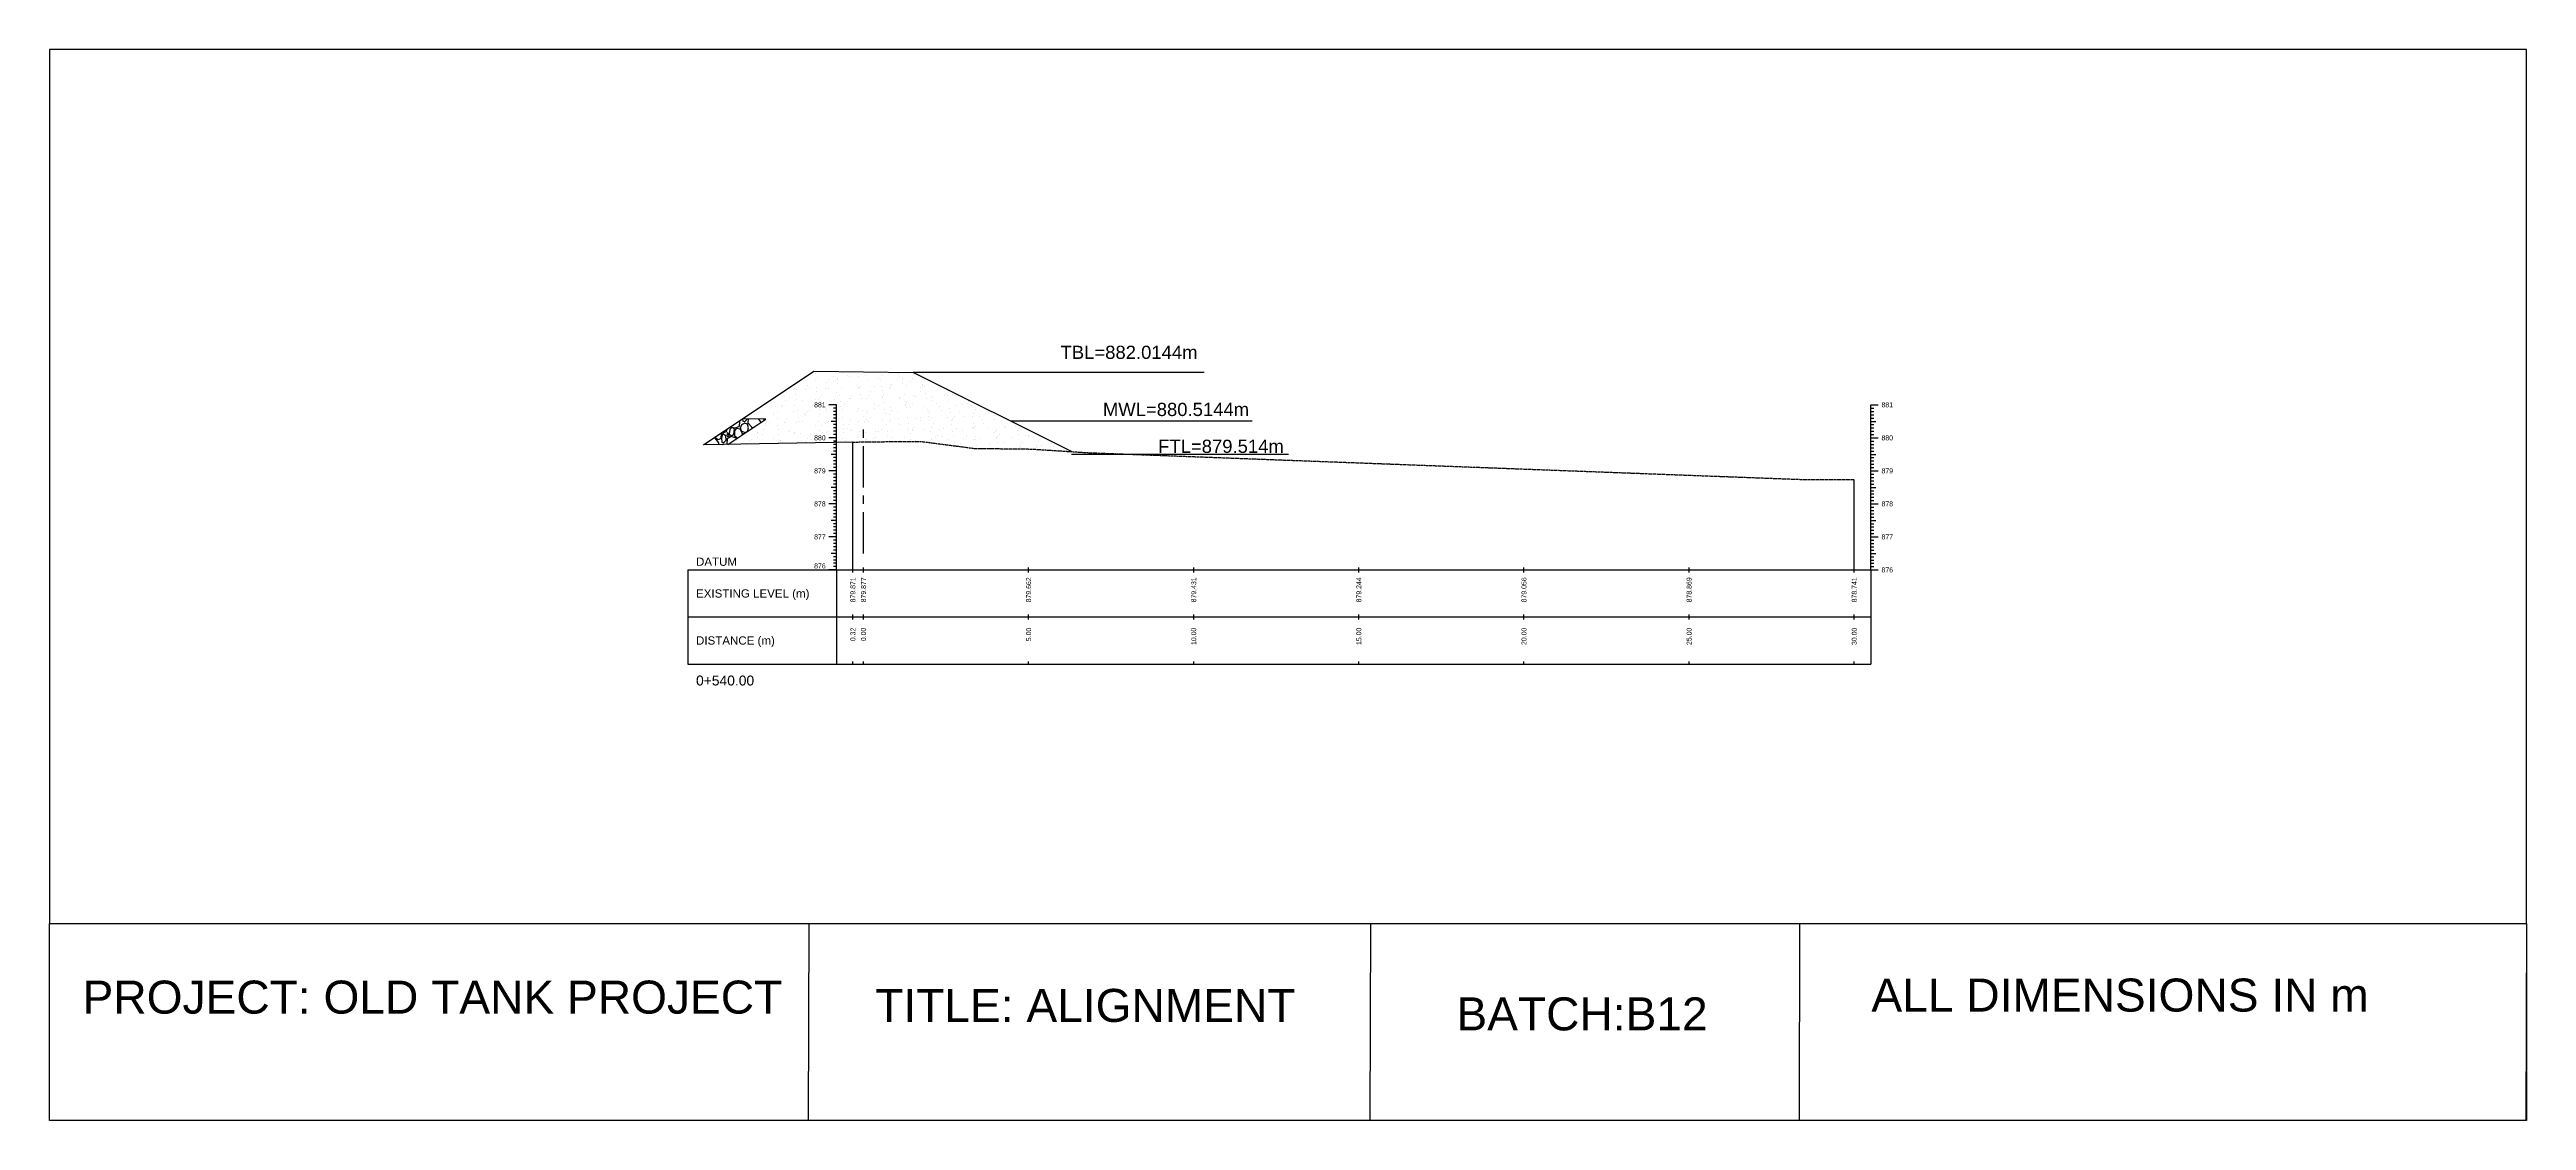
# Model space of a CAD drawing. Header units: millimetres. Extents: x 2640 to 12113, y 6003 to 13668.
# Drawn here: x 2640 to 3390, y 6932 to 7256 of the extents above; entities that cross this region are included whole.
import ezdxf
from ezdxf.enums import TextEntityAlignment as Align

# ---------------------------------------------------------------- set-up
doc = ezdxf.new("R2010")
doc.units = ezdxf.units.MM
doc.linetypes.add('CENTER', pattern=[2, 1.25, -0.25, 0.25, -0.25])
doc.linetypes.add('HIDDEN', pattern=[0.375, 0.25, -0.125])
for name, color, linetype in [('CL', 6, 'CENTER'), ('CS_Drawing', 7, 'Continuous'), ('GL', 3, 'HIDDEN')]:
    doc.layers.add(name, color=color, linetype=linetype)
doc.styles.get("Standard").update_dxf_attribs({"font": 'arial.ttf'})

msp = doc.modelspace()

# ---------------------------------------------------------------- linework, layer by layer
for p, q in [((2838.139, 7136.507), (2871.594, 7158.811)), ((2871.594, 7158.811), (2901.592, 7158.481)), ((2949.605, 7134.475), (2901.592, 7158.481)), ((2845.559, 7136.647), (2857.068, 7144.319)), ((2857.068, 7144.319), (2849.947, 7144.38))]:
    msp.add_line(p, q)
at = {"linetype": 'Continuous'}
for p, q in [((2868.895, 7156.003), (2868.895, 7156.003)), ((2871.212, 7158.532), (2871.212, 7158.532)), ((2872.057, 7158.257), (2872.057, 7158.257)), ((2872.061, 7156.063), (2872.061, 7156.063)), ((2872.659, 7156.989), (2872.659, 7156.989)), ((2875.279, 7155.381), (2875.279, 7155.381)), ((2875.961, 7156.453), (2875.961, 7156.453)), ((2877.553, 7157.149), (2877.553, 7157.149)), ((2878.211, 7156.102), (2878.211, 7156.102)), ((2878.329, 7158.405), (2878.329, 7158.405)), ((2878.601, 7156.34), (2878.601, 7156.34)), ((2878.64, 7156.57), (2878.64, 7156.57)), ((2878.775, 7155.018), (2878.775, 7155.018)), ((2881.639, 7157.433), (2881.639, 7157.433)), ((2882.322, 7158.504), (2882.322, 7158.504)), ((2882.447, 7157.309), (2882.447, 7157.309)), ((2885.043, 7157.36), (2885.043, 7157.36)), ((2887.341, 7157.469), (2887.341, 7157.469)), ((2887.665, 7156.35), (2887.665, 7156.35)), ((2891.153, 7156.501), (2891.153, 7156.501)), ((2891.766, 7156.252), (2891.766, 7156.252)), ((2892.235, 7157.629), (2892.235, 7157.629)), ((2896.981, 7156.449), (2896.981, 7156.449)), ((2897.129, 7157.789), (2897.129, 7157.789)), ((2897.41, 7156.917), (2897.41, 7156.917)), ((2898.306, 7156.529), (2898.306, 7156.529)), ((2898.48, 7155.206), (2898.48, 7155.206)), ((2900.735, 7155.677), (2900.735, 7155.677)), ((2901.417, 7156.748), (2901.417, 7156.748)), ((2902.023, 7157.949), (2902.023, 7157.949)), ((2858.223, 7149.648), (2858.223, 7149.648)), ((2859.797, 7149.314), (2859.797, 7149.314)), ((2859.971, 7147.992), (2859.971, 7147.992)), ((2861.671, 7148.119), (2861.671, 7148.119)), ((2862.1, 7148.588), (2862.1, 7148.588)), ((2862.558, 7151.279), (2862.558, 7151.279)), ((2863.117, 7149.808), (2863.117, 7149.808)), ((2863.24, 7152.35), (2863.24, 7152.35)), ((2864.124, 7150.797), (2864.124, 7150.797)), ((2865.383, 7153.394), (2865.383, 7153.394)), ((2865.711, 7148.296), (2865.711, 7148.296)), ((2865.793, 7153.721), (2865.793, 7153.721)), ((2866.065, 7151.656), (2866.065, 7151.656)), ((2866.239, 7150.334), (2866.239, 7150.334)), ((2866.441, 7153.325), (2866.441, 7153.325)), ((2866.87, 7153.794), (2866.87, 7153.794)), ((2868.012, 7149.968), (2868.012, 7149.968)), ((2868.918, 7153.33), (2868.918, 7153.33)), ((2869.601, 7154.401), (2869.601, 7154.401)), ((2870.277, 7153.554), (2870.277, 7153.554)), ((2871.124, 7148.368), (2871.124, 7148.368)), ((2872.072, 7150.347), (2872.072, 7150.347)), ((2872.333, 7153.998), (2872.333, 7153.998)), ((2872.507, 7152.676), (2872.507, 7152.676)), ((2872.906, 7150.128), (2872.906, 7150.128)), ((2873.441, 7150.896), (2873.441, 7150.896)), ((2873.87, 7151.364), (2873.87, 7151.364)), ((2875.171, 7153.714), (2875.171, 7153.714)), ((2875.895, 7153.574), (2875.895, 7153.574)), ((2875.975, 7148.543), (2875.975, 7148.543)), ((2877.8, 7150.288), (2877.8, 7150.288)), ((2878.432, 7152.399), (2878.432, 7152.399)), ((2879.229, 7151.568), (2879.229, 7151.568)), ((2879.501, 7149.503), (2879.501, 7149.503)), ((2879.675, 7148.181), (2879.675, 7148.181)), ((2880.065, 7153.874), (2880.065, 7153.874)), ((2880.441, 7148.466), (2880.441, 7148.466)), ((2880.87, 7148.935), (2880.87, 7148.935)), ((2881.654, 7149.523), (2881.654, 7149.523)), ((2882.336, 7150.594), (2882.336, 7150.594)), ((2882.694, 7150.448), (2882.694, 7150.448)), ((2882.895, 7151.144), (2882.895, 7151.144)), ((2884.792, 7154.45), (2884.792, 7154.45)), ((2884.959, 7154.034), (2884.959, 7154.034)), ((2885.211, 7153.673), (2885.211, 7153.673)), ((2885.497, 7153.91), (2885.497, 7153.91)), ((2885.64, 7154.141), (2885.64, 7154.141)), ((2885.769, 7151.845), (2885.769, 7151.845)), ((2885.943, 7150.523), (2885.943, 7150.523)), ((2887.588, 7150.608), (2887.588, 7150.608)), ((2888.014, 7151.574), (2888.014, 7151.574)), ((2888.696, 7152.645), (2888.696, 7152.645)), ((2889.854, 7154.194), (2889.854, 7154.194)), ((2889.894, 7148.715), (2889.894, 7148.715)), ((2889.938, 7147.545), (2889.938, 7147.545)), ((2891.167, 7148.591), (2891.167, 7148.591)), ((2892.037, 7154.187), (2892.037, 7154.187)), ((2892.211, 7152.865), (2892.211, 7152.865)), ((2892.211, 7151.243), (2892.211, 7151.243)), ((2892.482, 7150.768), (2892.482, 7150.768)), ((2892.64, 7151.711), (2892.64, 7151.711)), ((2892.666, 7149.415), (2892.666, 7149.415)), ((2894.374, 7153.626), (2894.374, 7153.626)), ((2894.665, 7153.921), (2894.665, 7153.921)), ((2894.748, 7154.354), (2894.748, 7154.354)), ((2894.833, 7147.705), (2894.833, 7147.705)), ((2895.057, 7154.697), (2895.057, 7154.697)), ((2897.376, 7150.928), (2897.376, 7150.928)), ((2897.528, 7150.643), (2897.528, 7150.643)), ((2898.934, 7151.756), (2898.934, 7151.756)), ((2899.206, 7149.691), (2899.206, 7149.691)), ((2899.211, 7148.814), (2899.211, 7148.814)), ((2899.38, 7148.369), (2899.38, 7148.369)), ((2899.64, 7149.282), (2899.64, 7149.282)), ((2899.642, 7154.514), (2899.642, 7154.514)), ((2899.727, 7147.865), (2899.727, 7147.865)), ((2900.749, 7147.767), (2900.749, 7147.767)), ((2901.432, 7148.838), (2901.432, 7148.838)), ((2901.665, 7151.491), (2901.665, 7151.491)), ((2902.27, 7151.088), (2902.27, 7151.088)), ((2903.888, 7152.694), (2903.888, 7152.694)), ((2903.981, 7154.02), (2903.981, 7154.02)), ((2904.41, 7154.488), (2904.41, 7154.488)), ((2904.536, 7154.674), (2904.536, 7154.674)), ((2904.621, 7148.025), (2904.621, 7148.025)), ((2905.202, 7154.098), (2905.202, 7154.098)), ((2905.474, 7152.033), (2905.474, 7152.033)), ((2905.648, 7150.711), (2905.648, 7150.711)), ((2907.11, 7149.818), (2907.11, 7149.818)), ((2907.165, 7151.248), (2907.165, 7151.248)), ((2907.792, 7150.89), (2907.792, 7150.89)), ((2908.664, 7149.062), (2908.664, 7149.062)), ((2909.515, 7148.185), (2909.515, 7148.185)), ((2910.981, 7151.59), (2910.981, 7151.59)), ((2911.41, 7152.058), (2911.41, 7152.058)), ((2911.916, 7153.053), (2911.916, 7153.053)), ((2912.059, 7151.408), (2912.059, 7151.408)), ((2912.37, 7149.603), (2912.37, 7149.603)), ((2912.642, 7147.538), (2912.642, 7147.538)), ((2913.47, 7151.87), (2913.47, 7151.87)), ((2914.409, 7148.345), (2914.409, 7148.345)), ((2916.623, 7148.887), (2916.623, 7148.887)), ((2917.981, 7149.161), (2917.981, 7149.161)), ((2918.41, 7149.629), (2918.41, 7149.629)), ((2919.084, 7148.558), (2919.084, 7148.558)), ((2919.303, 7148.505), (2919.303, 7148.505)), ((2843.495, 7140.035), (2843.368, 7138.448)), ((2843.479, 7140.067), (2843.495, 7140.035)), ((2844.194, 7140.289), (2843.961, 7140.389)), ((2844.194, 7140.226), (2845.083, 7140.607)), ((2845.083, 7140.607), (2845.277, 7141.266)), ((2845.464, 7140.226), (2845.21, 7139.464)), ((2846.035, 7139.273), (2845.464, 7140.226)), ((2846.162, 7141.178), (2845.972, 7139.908)), ((2846.607, 7141.686), (2846.162, 7141.178)), ((2846.339, 7141.974), (2846.543, 7141.75)), ((2846.543, 7141.75), (2847.877, 7141.686)), ((2846.988, 7141.686), (2846.607, 7141.686)), ((2847.559, 7141.369), (2846.988, 7141.686)), ((2847.369, 7139.781), (2847.559, 7141.369)), ((2847.686, 7140.797), (2848.258, 7141.623)), ((2847.686, 7139.146), (2847.686, 7140.797)), ((2847.877, 7141.686), (2849.083, 7142.194)), ((2848.258, 7141.623), (2849.147, 7141.369)), ((2849.147, 7143.528), (2848.984, 7143.738)), ((2849.083, 7142.194), (2849.147, 7143.528)), ((2849.147, 7141.369), (2849.845, 7140.035)), ((2849.337, 7141.686), (2849.718, 7142.702)), ((2849.655, 7140.67), (2849.337, 7141.686)), ((2850.544, 7140.289), (2849.655, 7140.67)), ((2849.718, 7142.702), (2850.544, 7143.083)), ((2849.845, 7140.035), (2849.801, 7139.475)), ((2849.966, 7144.379), (2850.036, 7143.718)), ((2850.544, 7143.528), (2850.036, 7143.718)), ((2851.306, 7144.226), (2850.544, 7143.528)), ((2851.433, 7142.766), (2850.544, 7143.083)), ((2850.544, 7140.226), (2851.433, 7140.607)), ((2851.294, 7144.368), (2851.306, 7144.226)), ((2851.75, 7141.686), (2851.433, 7142.766)), ((2851.433, 7140.607), (2851.75, 7141.686)), ((2851.656, 7144.365), (2851.56, 7143.21)), ((2851.56, 7143.21), (2852.893, 7141.75)), ((2852.957, 7141.686), (2852.732, 7141.428)), ((2852.893, 7141.75), (2853.192, 7141.735)), ((2853.118, 7141.686), (2852.957, 7141.686)), ((2853.703, 7145.65), (2853.703, 7145.65)), ((2854.157, 7142.2), (2854.157, 7142.2)), ((2854.429, 7140.135), (2854.429, 7140.135)), ((2854.584, 7140.385), (2854.584, 7140.385)), ((2855.497, 7143.528), (2854.871, 7144.338)), ((2855.484, 7143.264), (2855.497, 7143.528)), ((2855.679, 7146.425), (2855.679, 7146.425)), ((2856.212, 7141.317), (2856.212, 7141.317)), ((2856.322, 7144.326), (2856.372, 7143.855)), ((2856.894, 7142.389), (2856.894, 7142.389)), ((2856.9, 7142.913), (2856.9, 7142.913)), ((2857.329, 7143.382), (2857.329, 7143.382)), ((2858.192, 7143.151), (2858.192, 7143.151)), ((2859.351, 7146.245), (2859.351, 7146.245)), ((2859.354, 7145.591), (2859.354, 7145.591)), ((2860.425, 7144.542), (2860.425, 7144.542)), ((2860.574, 7146.585), (2860.574, 7146.585)), ((2860.697, 7142.477), (2860.697, 7142.477)), ((2860.871, 7141.155), (2860.871, 7141.155)), ((2862.572, 7143.369), (2862.572, 7143.369)), ((2863.086, 7143.311), (2863.086, 7143.311)), ((2863.255, 7144.44), (2863.255, 7144.44)), ((2863.9, 7140.484), (2863.9, 7140.484)), ((2864.329, 7140.952), (2864.329, 7140.952)), ((2865.468, 7146.745), (2865.468, 7146.745)), ((2865.726, 7140.386), (2865.726, 7140.386)), ((2866.354, 7143.162), (2866.354, 7143.162)), ((2866.693, 7146.884), (2866.693, 7146.884)), ((2866.965, 7144.819), (2866.965, 7144.819)), ((2867.139, 7143.497), (2867.139, 7143.497)), ((2867.593, 7140.047), (2867.593, 7140.047)), ((2867.98, 7143.471), (2867.98, 7143.471)), ((2868.67, 7145.69), (2868.67, 7145.69)), ((2868.933, 7145.42), (2868.933, 7145.42)), ((2869.099, 7146.158), (2869.099, 7146.158)), ((2869.615, 7146.491), (2869.615, 7146.491)), ((2870.362, 7146.905), (2870.362, 7146.905)), ((2870.609, 7140.045), (2870.609, 7140.045)), ((2872.086, 7142.437), (2872.086, 7142.437)), ((2872.875, 7143.631), (2872.875, 7143.631)), ((2873.233, 7147.161), (2873.233, 7147.161)), ((2873.354, 7140.732), (2873.354, 7140.732)), ((2873.407, 7145.839), (2873.407, 7145.839)), ((2873.861, 7142.389), (2873.861, 7142.389)), ((2874.133, 7140.324), (2874.133, 7140.324)), ((2875.256, 7147.065), (2875.256, 7147.065)), ((2875.293, 7147.472), (2875.293, 7147.472)), ((2875.503, 7140.205), (2875.503, 7140.205)), ((2875.67, 7143.26), (2875.67, 7143.26)), ((2875.99, 7140.633), (2875.99, 7140.633)), ((2876.099, 7143.729), (2876.099, 7143.729)), ((2877.769, 7143.791), (2877.769, 7143.791)), ((2878.124, 7145.938), (2878.124, 7145.938)), ((2878.446, 7144.489), (2878.446, 7144.489)), ((2880.129, 7144.731), (2880.129, 7144.731)), ((2880.15, 7147.225), (2880.15, 7147.225)), ((2880.397, 7140.365), (2880.397, 7140.365)), ((2880.401, 7142.666), (2880.401, 7142.666)), ((2880.575, 7141.344), (2880.575, 7141.344)), ((2881.668, 7141.613), (2881.668, 7141.613)), ((2882.35, 7142.684), (2882.35, 7142.684)), ((2882.663, 7143.951), (2882.663, 7143.951)), ((2882.67, 7140.831), (2882.67, 7140.831)), ((2883.099, 7141.299), (2883.099, 7141.299)), ((2884.807, 7146.54), (2884.807, 7146.54)), ((2885.044, 7147.385), (2885.044, 7147.385)), ((2885.124, 7143.509), (2885.124, 7143.509)), ((2885.291, 7140.525), (2885.291, 7140.525)), ((2886.398, 7147.073), (2886.398, 7147.073)), ((2886.669, 7145.008), (2886.669, 7145.008)), ((2886.843, 7143.686), (2886.843, 7143.686)), ((2887.298, 7140.236), (2887.298, 7140.236)), ((2887.44, 7146.037), (2887.44, 7146.037)), ((2887.557, 7144.111), (2887.557, 7144.111)), ((2887.869, 7146.505), (2887.869, 7146.505)), ((2888.028, 7143.664), (2888.028, 7143.664)), ((2888.711, 7144.735), (2888.711, 7144.735)), ((2890.186, 7140.685), (2890.186, 7140.685)), ((2891.182, 7140.682), (2891.182, 7140.682)), ((2892.124, 7141.079), (2892.124, 7141.079)), ((2892.451, 7144.271), (2892.451, 7144.271)), ((2892.938, 7147.35), (2892.938, 7147.35)), ((2893.112, 7146.027), (2893.112, 7146.027)), ((2893.566, 7142.577), (2893.566, 7142.577)), ((2893.838, 7140.512), (2893.838, 7140.512)), ((2894.389, 7145.716), (2894.389, 7145.716)), ((2894.44, 7143.607), (2894.44, 7143.607)), ((2894.869, 7144.076), (2894.869, 7144.076)), ((2895.071, 7146.787), (2895.071, 7146.787)), ((2895.08, 7140.845), (2895.08, 7140.845)), ((2896.894, 7146.285), (2896.894, 7146.285)), ((2897.345, 7144.431), (2897.345, 7144.431)), ((2897.542, 7142.733), (2897.542, 7142.733)), ((2899.834, 7144.919), (2899.834, 7144.919)), ((2899.974, 7141.005), (2899.974, 7141.005)), ((2900.106, 7142.854), (2900.106, 7142.854)), ((2900.28, 7141.532), (2900.28, 7141.532)), ((2901.44, 7141.178), (2901.44, 7141.178)), ((2901.446, 7140.928), (2901.446, 7140.928)), ((2901.869, 7141.646), (2901.869, 7141.646)), ((2902.239, 7144.591), (2902.239, 7144.591)), ((2903.894, 7143.856), (2903.894, 7143.856)), ((2903.902, 7144.784), (2903.902, 7144.784)), ((2904.868, 7141.165), (2904.868, 7141.165)), ((2906.102, 7147.261), (2906.102, 7147.261)), ((2906.21, 7146.384), (2906.21, 7146.384)), ((2906.374, 7145.196), (2906.374, 7145.196)), ((2906.548, 7143.874), (2906.548, 7143.874)), ((2906.639, 7146.852), (2906.639, 7146.852)), ((2907.002, 7140.424), (2907.002, 7140.424)), ((2907.124, 7141.909), (2907.124, 7141.909)), ((2907.133, 7144.751), (2907.133, 7144.751)), ((2907.806, 7142.98), (2907.806, 7142.98)), ((2909.762, 7141.325), (2909.762, 7141.325)), ((2910.263, 7146.836), (2910.263, 7146.836)), ((2910.894, 7141.426), (2910.894, 7141.426)), ((2912.028, 7144.911), (2912.028, 7144.911)), ((2912.816, 7146.216), (2912.816, 7146.216)), ((2913.21, 7143.955), (2913.21, 7143.955)), ((2913.27, 7142.766), (2913.27, 7142.766)), ((2913.484, 7143.96), (2913.484, 7143.96)), ((2913.542, 7140.701), (2913.542, 7140.701)), ((2913.639, 7144.423), (2913.639, 7144.423)), ((2914.167, 7145.031), (2914.167, 7145.031)), ((2914.656, 7141.485), (2914.656, 7141.485)), ((2915.664, 7146.632), (2915.664, 7146.632)), ((2916.638, 7140.977), (2916.638, 7140.977)), ((2916.922, 7145.071), (2916.922, 7145.071)), ((2919.538, 7145.108), (2919.538, 7145.108)), ((2919.55, 7141.645), (2919.55, 7141.645)), ((2919.81, 7143.043), (2919.81, 7143.043)), ((2919.845, 7146.011), (2919.845, 7146.011)), ((2919.984, 7141.721), (2919.984, 7141.721)), ((2920.21, 7141.525), (2920.21, 7141.525)), ((2920.527, 7147.082), (2920.527, 7147.082)), ((2920.639, 7141.993), (2920.639, 7141.993)), ((2921.816, 7145.231), (2921.816, 7145.231)), ((2922.664, 7144.203), (2922.664, 7144.203)), ((2922.998, 7143.028), (2922.998, 7143.028)), ((2924.444, 7141.805), (2924.444, 7141.805)), ((2924.98, 7146.731), (2924.98, 7146.731)), ((2926.078, 7145.385), (2926.078, 7145.385)), ((2926.22, 7140.153), (2926.22, 7140.153)), ((2926.252, 7144.063), (2926.252, 7144.063)), ((2926.707, 7140.613), (2926.707, 7140.613)), ((2926.71, 7145.391), (2926.71, 7145.391)), ((2926.902, 7141.224), (2926.902, 7141.224)), ((2929.339, 7141.965), (2929.339, 7141.965)), ((2929.664, 7141.773), (2929.664, 7141.773)), ((2932.58, 7142.204), (2932.58, 7142.204)), ((2933.247, 7140.889), (2933.247, 7140.889)), ((2934.233, 7142.125), (2934.233, 7142.125)), ((2838.459, 7136.513), (2838.256, 7136.586)), ((2838.871, 7136.996), (2838.86, 7136.86)), ((2838.86, 7136.86), (2839.164, 7136.527)), ((2841.717, 7138.575), (2841.395, 7138.678)), ((2842.606, 7138.003), (2841.66, 7138.855)), ((2842.797, 7137.178), (2841.717, 7138.575)), ((2843.368, 7138.448), (2842.606, 7138.003)), ((2842.769, 7136.594), (2842.797, 7137.178)), ((2843.876, 7139.845), (2843.559, 7138.575)), ((2843.559, 7138.575), (2843.686, 7137.368)), ((2844.194, 7137.178), (2843.686, 7137.368)), ((2844.194, 7139.908), (2843.876, 7139.845)), ((2843.941, 7136.616), (2844.194, 7136.733)), ((2844.194, 7139.908), (2844.829, 7139.337)), ((2844.956, 7137.876), (2844.194, 7137.178)), ((2844.492, 7136.627), (2844.194, 7136.733)), ((2844.829, 7139.337), (2844.956, 7137.876)), ((2845.21, 7139.464), (2845.4, 7139.019)), ((2845.337, 7138.384), (2845.21, 7136.86)), ((2845.21, 7136.86), (2845.407, 7136.644)), ((2846.48, 7139.083), (2845.337, 7138.384)), ((2845.4, 7139.019), (2846.035, 7139.273)), ((2845.972, 7139.908), (2846.607, 7139.273)), ((2848.067, 7138.575), (2846.48, 7139.083)), ((2846.607, 7139.273), (2847.369, 7139.781)), ((2848.376, 7138.525), (2847.686, 7139.146)), ((2848.198, 7138.406), (2848.067, 7138.575)), ((2848.16, 7137.794), (2848.16, 7137.794)), ((2849.851, 7139.266), (2849.851, 7139.266)), ((2850.226, 7139.845), (2850.201, 7139.741)), ((2850.411, 7139.882), (2850.226, 7139.845)), ((2851.032, 7139.405), (2851.032, 7139.405)), ((2852.13, 7137.707), (2852.13, 7137.707)), ((2852.559, 7138.175), (2852.559, 7138.175)), ((2854.603, 7138.813), (2854.603, 7138.813)), ((2855.927, 7139.565), (2855.927, 7139.565)), ((2859.365, 7138.335), (2859.365, 7138.335)), ((2860.821, 7139.725), (2860.821, 7139.725)), ((2861.325, 7137.705), (2861.325, 7137.705)), ((2861.583, 7137.956), (2861.583, 7137.956)), ((2865.715, 7139.885), (2865.715, 7139.885)), ((2867.865, 7137.982), (2867.865, 7137.982)), ((2868.947, 7137.51), (2868.947, 7137.51)), ((2869.629, 7138.581), (2869.629, 7138.581)), ((2870.9, 7138.054), (2870.9, 7138.054)), ((2880.353, 7138.303), (2880.353, 7138.303)), ((2881.03, 7137.894), (2881.03, 7137.894)), ((2884.821, 7138.63), (2884.821, 7138.63)), ((2887.569, 7138.171), (2887.569, 7138.171)), ((2887.642, 7137.462), (2887.642, 7137.462)), ((2889.67, 7138.401), (2889.67, 7138.401)), ((2890.099, 7138.87), (2890.099, 7138.87)), ((2892.536, 7137.622), (2892.536, 7137.622)), ((2894.012, 7139.19), (2894.012, 7139.19)), ((2894.403, 7137.806), (2894.403, 7137.806)), ((2895.085, 7138.877), (2895.085, 7138.877)), ((2897.43, 7137.782), (2897.43, 7137.782)), ((2899.123, 7138.65), (2899.123, 7138.65)), ((2900.734, 7138.082), (2900.734, 7138.082)), ((2900.764, 7139.857), (2900.764, 7139.857)), ((2902.324, 7137.942), (2902.324, 7137.942)), ((2907.218, 7138.102), (2907.218, 7138.102)), ((2907.274, 7138.359), (2907.274, 7138.359)), ((2908.44, 7138.748), (2908.44, 7138.748)), ((2908.869, 7139.217), (2908.869, 7139.217)), ((2910.277, 7138.926), (2910.277, 7138.926)), ((2912.112, 7138.262), (2912.112, 7138.262)), ((2913.716, 7139.379), (2913.716, 7139.379)), ((2914.181, 7137.121), (2914.181, 7137.121)), ((2915.439, 7136.319), (2915.439, 7136.319)), ((2915.868, 7136.787), (2915.868, 7136.787)), ((2917.007, 7138.422), (2917.007, 7138.422)), ((2917.893, 7138.997), (2917.893, 7138.997)), ((2919.859, 7138.101), (2919.859, 7138.101)), ((2920.439, 7138.271), (2920.439, 7138.271)), ((2920.542, 7139.172), (2920.542, 7139.172)), ((2920.71, 7136.206), (2920.71, 7136.206)), ((2921.901, 7138.582), (2921.901, 7138.582)), ((2924.893, 7136.567), (2924.893, 7136.567)), ((2926.795, 7138.742), (2926.795, 7138.742)), ((2926.979, 7138.548), (2926.979, 7138.548)), ((2927.153, 7137.225), (2927.153, 7137.225)), ((2927.21, 7139.096), (2927.21, 7139.096)), ((2927.639, 7139.564), (2927.639, 7139.564)), ((2929.307, 7135.468), (2929.307, 7135.468)), ((2929.373, 7137.17), (2929.373, 7137.17)), ((2931.689, 7138.902), (2931.689, 7138.902)), ((2933.277, 7135.365), (2933.277, 7135.365)), ((2933.421, 7139.567), (2933.421, 7139.567)), ((2933.875, 7136.117), (2933.875, 7136.117)), ((2934.202, 7135.628), (2934.202, 7135.628)), ((2934.21, 7136.666), (2934.21, 7136.666)), ((2934.639, 7137.134), (2934.639, 7137.134)), ((2935.733, 7139.221), (2935.733, 7139.221)), ((2936.583, 7139.062), (2936.583, 7139.062)), ((2936.663, 7139.344), (2936.663, 7139.344)), ((2938.955, 7136.346), (2938.955, 7136.346)), ((2939.096, 7135.788), (2939.096, 7135.788)), ((2939.637, 7137.417), (2939.637, 7137.417)), ((2940.143, 7138.459), (2940.143, 7138.459)), ((2940.415, 7136.394), (2940.415, 7136.394)), ((2940.589, 7135.072), (2940.589, 7135.072)), ((2943.663, 7136.914), (2943.663, 7136.914)), ((2943.99, 7135.948), (2943.99, 7135.948))]:
    msp.add_line(p, q, dxfattribs=at)
at = {"color": 1}
msp.add_line((2989.758, 7158.481), (2901.592, 7158.481), dxfattribs=at)
at = {"color": 4}
msp.add_line((3004.336, 7143.692), (2931.17, 7143.692), dxfattribs=at)
at = {"color": 85, "true_color": 0x58ba48}
msp.add_line((2883.393, 7137.356), (2838.139, 7136.507), dxfattribs=at)
at = {"color": 6}
msp.add_line((3015.261, 7133.646), (2949.595, 7133.646), dxfattribs=at)
for points in [[(2640.137, 6991.557), (3390.137, 6991.557), (3390.137, 7256.258), (2640.137, 7256.258)], [(2640.137, 6991.557), (3390.137, 6991.557), (3390.137, 6931.897), (2640.137, 6931.897)], [(2870.137, 6991.557), (3040.137, 6991.557), (3039.957, 6931.897), (2869.957, 6931.897)], [(3170.137, 6991.557), (3390.137, 6991.557), (3389.986, 6931.897), (3169.986, 6931.897)]]:
    msp.add_lwpolyline(points, close=True)
at = {"layer": 'CL', "ltscale": 10}
msp.add_line((2886.593, 7103.646), (2886.593, 7143.646), dxfattribs=at)
at = {"layer": 'CS_Drawing'}
for p, q in [((2878.393, 7148.646), (2876.143, 7148.646)), ((2878.393, 7148.646), (2876.818, 7148.646)), ((2878.393, 7148.646), (2877.493, 7148.646)), ((2878.393, 7147.646), (2877.493, 7147.646)), ((2878.393, 7098.646), (2878.393, 7148.646)), ((3191.593, 7148.646), (3193.843, 7148.646)), ((3191.593, 7148.646), (3193.168, 7148.646)), ((3191.593, 7148.646), (3192.493, 7148.646)), ((3191.593, 7098.646), (3191.593, 7148.646)), ((3191.593, 7147.646), (3192.493, 7147.646)), ((2878.393, 7143.646), (2876.818, 7143.646)), ((2878.393, 7146.646), (2877.493, 7146.646)), ((2878.393, 7145.646), (2877.493, 7145.646)), ((2878.393, 7144.646), (2877.493, 7144.646)), ((2878.393, 7143.646), (2877.493, 7143.646)), ((2878.393, 7142.646), (2877.493, 7142.646)), ((2878.393, 7141.646), (2877.493, 7141.646)), ((2878.393, 7140.646), (2877.493, 7140.646)), ((3191.593, 7146.646), (3192.493, 7146.646)), ((3191.593, 7145.646), (3192.493, 7145.646)), ((3191.593, 7144.646), (3192.493, 7144.646)), ((3191.593, 7143.646), (3193.168, 7143.646)), ((3191.593, 7143.646), (3192.493, 7143.646)), ((3191.593, 7142.646), (3192.493, 7142.646)), ((3191.593, 7141.646), (3192.493, 7141.646)), ((3191.593, 7140.646), (3192.493, 7140.646)), ((2878.393, 7138.646), (2876.143, 7138.646)), ((2878.393, 7138.646), (2876.818, 7138.646)), ((2878.393, 7133.646), (2876.818, 7133.646)), ((2878.393, 7139.646), (2877.493, 7139.646)), ((2878.393, 7138.646), (2877.493, 7138.646)), ((2878.393, 7137.646), (2877.493, 7137.646)), ((2878.393, 7136.646), (2877.493, 7136.646)), ((2878.393, 7135.646), (2877.493, 7135.646)), ((2878.393, 7134.646), (2877.493, 7134.646)), ((2878.393, 7133.646), (2877.493, 7133.646)), ((2878.393, 7132.646), (2877.493, 7132.646)), ((2883.393, 7098.646), (2883.393, 7137.356)), ((3191.593, 7139.646), (3192.493, 7139.646)), ((3191.593, 7138.646), (3193.843, 7138.646)), ((3191.593, 7138.646), (3193.168, 7138.646)), ((3191.593, 7138.646), (3192.493, 7138.646)), ((3191.593, 7137.646), (3192.493, 7137.646)), ((3191.593, 7136.646), (3192.493, 7136.646)), ((3191.593, 7135.646), (3192.493, 7135.646)), ((3191.593, 7134.646), (3192.493, 7134.646)), ((3191.593, 7133.646), (3193.168, 7133.646)), ((3191.593, 7133.646), (3192.493, 7133.646)), ((3191.593, 7132.646), (3192.493, 7132.646)), ((2878.393, 7128.646), (2876.143, 7128.646)), ((2878.393, 7128.646), (2876.818, 7128.646)), ((2878.393, 7131.646), (2877.493, 7131.646)), ((2878.393, 7130.646), (2877.493, 7130.646)), ((2878.393, 7129.646), (2877.493, 7129.646)), ((2878.393, 7128.646), (2877.493, 7128.646)), ((2878.393, 7127.646), (2877.493, 7127.646)), ((2878.393, 7126.646), (2877.493, 7126.646)), ((2878.393, 7125.646), (2877.493, 7125.646)), ((3186.593, 7098.646), (3186.593, 7126.056)), ((3191.593, 7131.646), (3192.493, 7131.646)), ((3191.593, 7130.646), (3192.493, 7130.646)), ((3191.593, 7129.646), (3192.493, 7129.646)), ((3191.593, 7128.646), (3193.843, 7128.646)), ((3191.593, 7128.646), (3193.168, 7128.646)), ((3191.593, 7128.646), (3192.493, 7128.646)), ((3191.593, 7127.646), (3192.493, 7127.646)), ((3191.593, 7126.646), (3192.493, 7126.646)), ((3191.593, 7125.646), (3192.493, 7125.646)), ((2878.393, 7118.646), (2876.143, 7118.646)), ((2878.393, 7123.646), (2876.818, 7123.646)), ((2878.393, 7118.646), (2876.818, 7118.646)), ((2878.393, 7124.646), (2877.493, 7124.646)), ((2878.393, 7123.646), (2877.493, 7123.646)), ((2878.393, 7122.646), (2877.493, 7122.646)), ((2878.393, 7121.646), (2877.493, 7121.646)), ((2878.393, 7120.646), (2877.493, 7120.646)), ((2878.393, 7119.646), (2877.493, 7119.646)), ((2878.393, 7118.646), (2877.493, 7118.646)), ((2878.393, 7117.646), (2877.493, 7117.646)), ((3191.593, 7124.646), (3192.493, 7124.646)), ((3191.593, 7123.646), (3193.168, 7123.646)), ((3191.593, 7123.646), (3192.493, 7123.646)), ((3191.593, 7122.646), (3192.493, 7122.646)), ((3191.593, 7121.646), (3192.493, 7121.646)), ((3191.593, 7120.646), (3192.493, 7120.646)), ((3191.593, 7119.646), (3192.493, 7119.646)), ((3191.593, 7118.646), (3193.843, 7118.646)), ((3191.593, 7118.646), (3193.168, 7118.646)), ((3191.593, 7118.646), (3192.493, 7118.646)), ((3191.593, 7117.646), (3192.493, 7117.646)), ((2878.393, 7113.646), (2876.818, 7113.646)), ((2878.393, 7116.646), (2877.493, 7116.646)), ((2878.393, 7115.646), (2877.493, 7115.646)), ((2878.393, 7114.646), (2877.493, 7114.646)), ((2878.393, 7113.646), (2877.493, 7113.646)), ((2878.393, 7112.646), (2877.493, 7112.646)), ((2878.393, 7111.646), (2877.493, 7111.646)), ((2878.393, 7110.646), (2877.493, 7110.646)), ((3191.593, 7116.646), (3192.493, 7116.646)), ((3191.593, 7115.646), (3192.493, 7115.646)), ((3191.593, 7114.646), (3192.493, 7114.646)), ((3191.593, 7113.646), (3193.168, 7113.646)), ((3191.593, 7113.646), (3192.493, 7113.646)), ((3191.593, 7112.646), (3192.493, 7112.646)), ((3191.593, 7111.646), (3192.493, 7111.646)), ((3191.593, 7110.646), (3192.493, 7110.646)), ((2878.393, 7108.646), (2876.143, 7108.646)), ((2878.393, 7108.646), (2876.818, 7108.646)), ((2878.393, 7103.646), (2876.818, 7103.646)), ((2878.393, 7109.646), (2877.493, 7109.646)), ((2878.393, 7108.646), (2877.493, 7108.646)), ((2878.393, 7107.646), (2877.493, 7107.646)), ((2878.393, 7106.646), (2877.493, 7106.646)), ((2878.393, 7105.646), (2877.493, 7105.646)), ((2878.393, 7104.646), (2877.493, 7104.646)), ((2878.393, 7103.646), (2877.493, 7103.646)), ((2878.393, 7102.646), (2877.493, 7102.646)), ((3191.593, 7109.646), (3192.493, 7109.646)), ((3191.593, 7108.646), (3193.843, 7108.646)), ((3191.593, 7108.646), (3193.168, 7108.646)), ((3191.593, 7108.646), (3192.493, 7108.646)), ((3191.593, 7107.646), (3192.493, 7107.646)), ((3191.593, 7106.646), (3192.493, 7106.646)), ((3191.593, 7105.646), (3192.493, 7105.646)), ((3191.593, 7104.646), (3192.493, 7104.646)), ((3191.593, 7103.646), (3193.168, 7103.646)), ((3191.593, 7103.646), (3192.493, 7103.646)), ((3191.593, 7102.646), (3192.493, 7102.646)), ((2833.393, 7098.646), (2878.393, 7098.646)), ((2833.393, 7098.646), (2833.393, 7070.146)), ((2878.393, 7098.646), (2876.143, 7098.646)), ((2878.393, 7098.646), (2876.818, 7098.646)), ((2878.393, 7101.646), (2877.493, 7101.646)), ((2878.393, 7100.646), (2877.493, 7100.646)), ((2878.393, 7099.646), (2877.493, 7099.646)), ((2878.393, 7098.646), (2877.493, 7098.646)), ((2878.393, 7098.646), (3191.593, 7098.646)), ((2878.393, 7098.646), (2878.393, 7070.146)), ((2883.393, 7097.896), (2883.393, 7099.396)), ((2886.593, 7097.896), (2886.593, 7099.396)), ((2936.593, 7097.896), (2936.593, 7099.396)), ((2986.593, 7097.896), (2986.593, 7099.396)), ((3036.593, 7097.896), (3036.593, 7099.396)), ((3086.593, 7097.896), (3086.593, 7099.396)), ((3136.593, 7097.896), (3136.593, 7099.396)), ((3186.593, 7097.896), (3186.593, 7099.396)), ((3191.593, 7101.646), (3192.493, 7101.646)), ((3191.593, 7100.646), (3192.493, 7100.646)), ((3191.593, 7099.646), (3192.493, 7099.646)), ((3191.593, 7098.646), (3193.843, 7098.646)), ((3191.593, 7098.646), (3193.168, 7098.646)), ((3191.593, 7098.646), (3192.493, 7098.646)), ((3191.593, 7098.646), (3191.593, 7070.146)), ((2833.393, 7084.396), (2878.393, 7084.396)), ((2878.393, 7084.396), (3191.593, 7084.396)), ((2878.393, 7084.396), (3191.593, 7084.396)), ((2883.393, 7083.646), (2883.393, 7085.146)), ((2886.593, 7083.646), (2886.593, 7085.146)), ((2936.593, 7083.646), (2936.593, 7085.146)), ((2986.593, 7083.646), (2986.593, 7085.146)), ((3036.593, 7083.646), (3036.593, 7085.146)), ((3086.593, 7083.646), (3086.593, 7085.146)), ((3136.593, 7083.646), (3136.593, 7085.146)), ((3186.593, 7083.646), (3186.593, 7085.146)), ((2833.393, 7070.146), (2878.393, 7070.146)), ((2878.393, 7070.146), (3191.593, 7070.146)), ((2883.393, 7070.146), (2883.393, 7070.896)), ((2886.593, 7070.146), (2886.593, 7070.896)), ((2936.593, 7070.146), (2936.593, 7070.896)), ((2986.593, 7070.146), (2986.593, 7070.896)), ((3036.593, 7070.146), (3036.593, 7070.896)), ((3086.593, 7070.146), (3086.593, 7070.896)), ((3136.593, 7070.146), (3136.593, 7070.896)), ((3186.593, 7070.146), (3186.593, 7070.896))]:
    msp.add_line(p, q, dxfattribs=at)
at = {"layer": 'GL'}
msp.add_lwpolyline([(2883.393, 7137.356), (2886.593, 7137.416), (2887.967, 7137.446), (2903.852, 7137.586), (2920.057, 7135.466), (2937.454, 7135.256), (2954.41, 7134.166), (3170.141, 7126.076), (3186.593, 7126.056)], dxfattribs=at)

# ---------------------------------------------------------------- texts
at = {"color": 1, "insert": (2987.74, 7166.55), "char_height": 4, "attachment_point": 3}
msp.add_mtext_dynamic_manual_height_columns('TBL=882.0144m', width=39.40702, gutter_width=20, heights=[0], dxfattribs=at)
at = {"color": 4, "insert": (3003.347, 7149.253), "char_height": 4, "attachment_point": 3}
msp.add_mtext_dynamic_manual_height_columns('MWL=880.5144m', width=39.40702, gutter_width=20, heights=[0], dxfattribs=at)
at = {"color": 6, "insert": (3013.861, 7138.087), "char_height": 4, "attachment_point": 3}
msp.add_mtext_dynamic_manual_height_columns('FTL=879.514m', width=39.40702, gutter_width=20, heights=[0], dxfattribs=at)
at = {"char_height": 10, "attachment_point": 1}
for s, insert in [('ALL DIMENSIONS IN m', (3191.787, 6974.878)), ('PROJECT: OLD TANK PROJECT', (2650.137, 6974.257)), ('TITLE: ALIGNMENT', (2890.137, 6971.741)), ('BATCH:B12', (3066.137, 6969.179))]:
    msp.add_mtext_dynamic_manual_height_columns(s, width=240, gutter_width=500, heights=[0], dxfattribs=dict(at, insert=insert))
at = {"layer": 'CS_Drawing'}
for s, p in [('881', (2875.143, 7148.646)), ('880', (2875.143, 7138.646)), ('879', (2875.143, 7128.646)), ('878', (2875.143, 7118.646)), ('877', (2875.143, 7108.646))]:
    msp.add_text(s, height=1.5, dxfattribs=at).set_placement(p, align=Align.MIDDLE_RIGHT)
for s, height, p in [('881', 1.5, (3194.843, 7148.646)), ('880', 1.5, (3194.843, 7138.646)), ('879', 1.5, (3194.843, 7128.646)), ('878', 1.5, (3194.843, 7118.646)), ('877', 1.5, (3194.843, 7108.646)), ('DATUM', 2.5, (2835.893, 7101.146)), ('876', 1.5, (3194.843, 7098.646)), ('876', 1.5, (3194.843, 7098.646)), ('EXISTING LEVEL (m)', 2.5, (2835.893, 7091.521)), ('DISTANCE (m)', 2.5, (2835.893, 7077.271)), ('0+540.00', 3, (2835.893, 7065.146))]:
    msp.add_text(s, height=height, dxfattribs=at).set_placement(p, align=Align.MIDDLE_LEFT)
msp.add_text('876', height=1.5, dxfattribs=at).set_placement((2875.143, 7099.096), align=Align.RIGHT)
for s, p in [('879.871', (2883.393, 7096.396)), ('879.877', (2886.593, 7096.396)), ('879.662', (2936.593, 7096.396)), ('879.431', (2986.593, 7096.396)), ('879.244', (3036.593, 7096.396)), ('879.056', (3086.593, 7096.396)), ('878.869', (3136.593, 7096.396)), ('878.741', (3186.593, 7096.396)), ('0.32', (2883.393, 7081.146)), ('0.00', (2886.593, 7081.146)), ('5.00', (2936.593, 7081.146)), ('10.00', (2986.593, 7081.146)), ('15.00', (3036.593, 7081.146)), ('20.00', (3086.593, 7081.146)), ('25.00', (3136.593, 7081.146)), ('30.00', (3186.593, 7081.146))]:
    msp.add_text(s, height=1.5, rotation=90, dxfattribs=at).set_placement(p, align=Align.MIDDLE_RIGHT)

doc.saveas('drawing.dxf')
